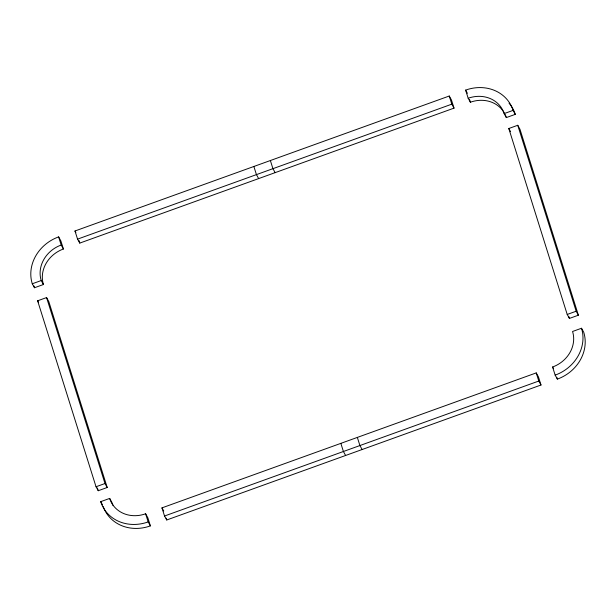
<?xml version="1.0" encoding="UTF-8"?>
<svg xmlns="http://www.w3.org/2000/svg" width="616" height="616" viewBox="0 0 616 616"><rect width="100%" height="100%" fill="white"/><g stroke="black" fill="none" stroke-linecap="round" stroke-linejoin="round"><path stroke-width="0.92" d="M74.998 230.985L449.249 96.019L451.466 99.992L454.023 108.131L79.772 243.097L77.554 239.131L74.998 230.985L75.883 232.579M77.554 239.131L451.805 104.166L454.023 108.131M32.271 283.776L41.218 280.55A29.822 26.542 -29.2 0 1 61.184 245.037L58.628 236.89A39.362 35.043 -29.2 0 0 32.271 283.776L34.488 287.749L43.436 284.515A29.822 26.542 -29.2 0 1 63.402 249.003L60.845 240.864L58.628 236.89M504.119 113.614L513.066 110.387L515.284 114.353L506.337 117.579L504.119 113.614A29.822 26.542 -29.2 0 0 468.175 98.26L465.619 90.113A39.362 35.043 -29.2 0 1 513.066 110.387M508.801 128.505L517.748 125.279L519.966 129.252L578.378 315.2L569.43 318.426L567.213 314.46L508.801 128.505L510.572 131.685M37.622 300.8L46.57 297.574L48.787 301.54L107.199 487.495L98.252 490.721L96.034 486.748L37.622 300.8L38.508 302.387M567.213 314.46L576.16 311.226L578.378 315.2M96.034 486.748L104.982 483.522L107.199 487.495M102.487 504.82L100.716 501.647L109.663 498.421A29.822 26.542 -29.2 0 0 145.607 513.775L147.825 517.74L150.381 525.887A39.362 35.043 -29.2 0 1 103.219 506.491M581.512 328.251L572.564 331.485A29.822 26.542 -29.2 0 1 552.598 366.997L555.155 375.136L557.372 379.11A39.362 35.043 -29.2 0 0 583.729 332.224L581.512 328.251A39.362 35.043 -29.2 0 1 555.155 375.136M161.977 507.869L536.228 372.903L538.446 376.869L541.002 385.015L166.751 519.981L164.534 516.008L161.977 507.869L163.748 511.041M164.534 516.008L538.784 381.042L541.002 385.015M465.619 90.113L467.39 93.293M468.175 98.26L470.393 102.225A29.822 26.542 -29.2 0 1 504.242 112.813M552.598 366.997L553.484 368.584M275.152 172.642L272.934 168.669L270.378 160.53M258.651 178.594L256.433 174.621L253.869 166.482M362.131 449.518L359.913 445.553L357.349 437.406M345.622 455.47L343.405 451.505L340.848 443.358M61.184 245.037L63.402 249.003M41.218 280.55L43.436 284.515M145.607 513.775L148.163 521.914L150.381 525.887M109.663 498.421L111.881 502.387A29.822 26.542 -29.2 0 0 113.159 505.62M517.748 125.279L576.16 311.226M568.853 316.593L569.43 318.426M469.546 99.515L470.393 102.225M556.802 377.3L557.372 379.11M449.249 96.019L451.805 104.166M536.228 372.903L538.784 381.042M78.925 240.386L79.772 243.097M166.181 518.172L166.751 519.981M46.57 297.574L104.982 483.522M97.39 487.972L98.252 490.721M505.058 114.345A29.822 26.542 -29.2 0 1 506.337 117.579M509.055 103.203A39.362 35.043 -29.2 0 1 515.284 114.353M148.163 521.914A39.362 35.043 -29.2 0 1 100.716 501.647M34.488 287.749A39.362 35.043 -29.2 0 1 33.988 285.97"/></g></svg>
